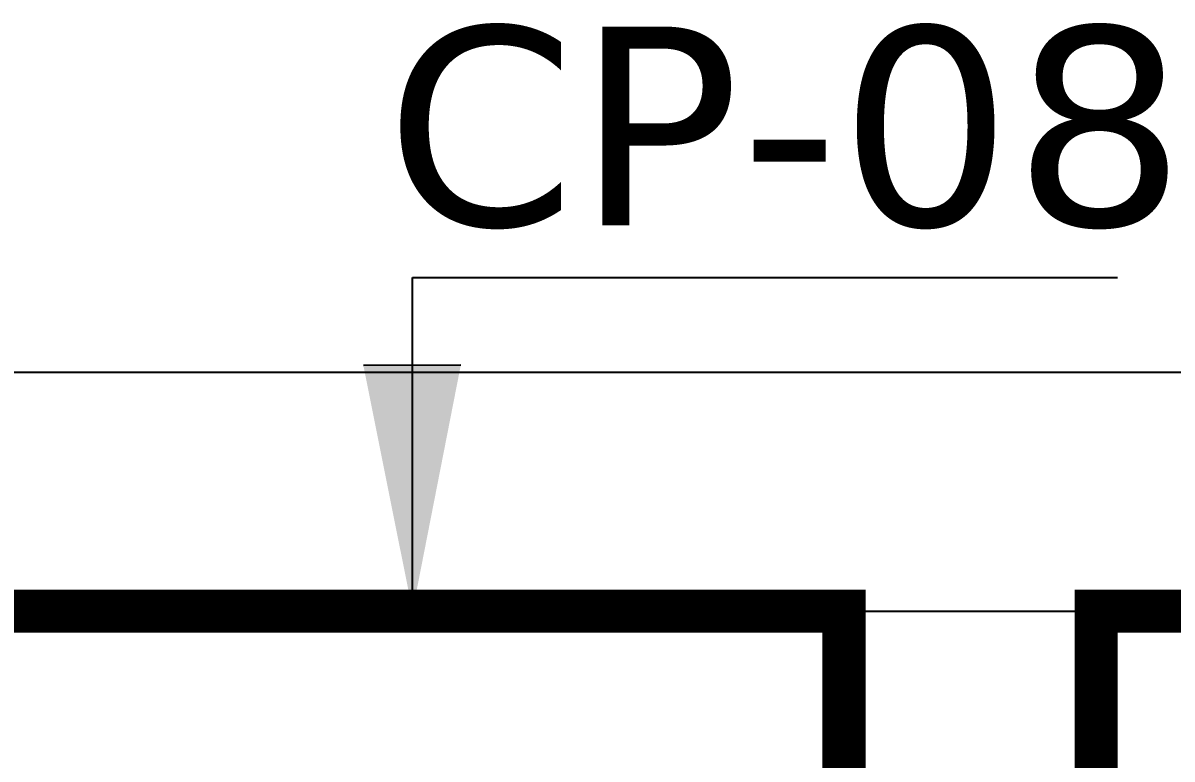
# Model space of a CAD drawing. Header units: inches. Extents: x -217 to 2701, y -906 to 3312.
# Drawn here: x 1534.93 to 1569.02, y 809.61 to 831.46 of the extents above; entities that cross this region are included whole.
import ezdxf

# ---------------------------------------------------------------- set-up
doc = ezdxf.new("R2010")
doc.units = ezdxf.units.IN
doc.header["$MEASUREMENT"] = 0
for name, color, linetype in [('EL - TEXT', 8, 'CONTINUOUS'), ('EL-LPDB', 8, 'CONTINUOUS'), ('TEXT', 8, 'CONTINUOUS'), ('WALL', 7, 'CONTINUOUS')]:
    doc.layers.add(name, color=color, linetype=linetype)
doc.styles.add('VERDANA', font='verdana.ttf')

msp = doc.modelspace()

# ---------------------------------------------------------------- hatches: boundary and pattern name
at = {"layer": 'EL - TEXT'}
msp.add_hatch(color=256, dxfattribs=at).paths.add_polyline_path([(1546.491, 814), (1545.031, 821.295), (1547.921, 821.301)])

# ---------------------------------------------------------------- linework, layer by layer
for p, q in [((1546.491, 814), (1546.491, 823.908)), ((1546.491, 823.908), (1567.403, 823.908)), ((1547.921, 821.301), (1545.031, 821.295))]:
    msp.add_line(p, q, dxfattribs=at)
at = {"layer": 'EL-LPDB', "const_width": 1.28}
for points in [[(1533.691, 814), (1533.691, 788.4), (1559.291, 788.4), (1559.291, 814), (1533.691, 814)], [(1566.769, 814), (1566.769, 788.4), (1592.369, 788.4), (1592.369, 814), (1566.769, 814)]]:
    msp.add_lwpolyline(points, dxfattribs=at)
at = {"layer": 'WALL', "linetype": 'Continuous'}
for p, q in [((1530, 821.096), (1628, 821.096)), ((1530, 814), (1628, 814))]:
    msp.add_line(p, q, dxfattribs=at)

# ---------------------------------------------------------------- texts
at = {"layer": 'TEXT', "insert": (1557.559, 828.343), "char_height": 5.9055, "width": 146.57156, "attachment_point": 5, "style": 'VERDANA'}
msp.add_mtext('CP-08', dxfattribs=at)

doc.saveas('drawing.dxf')
